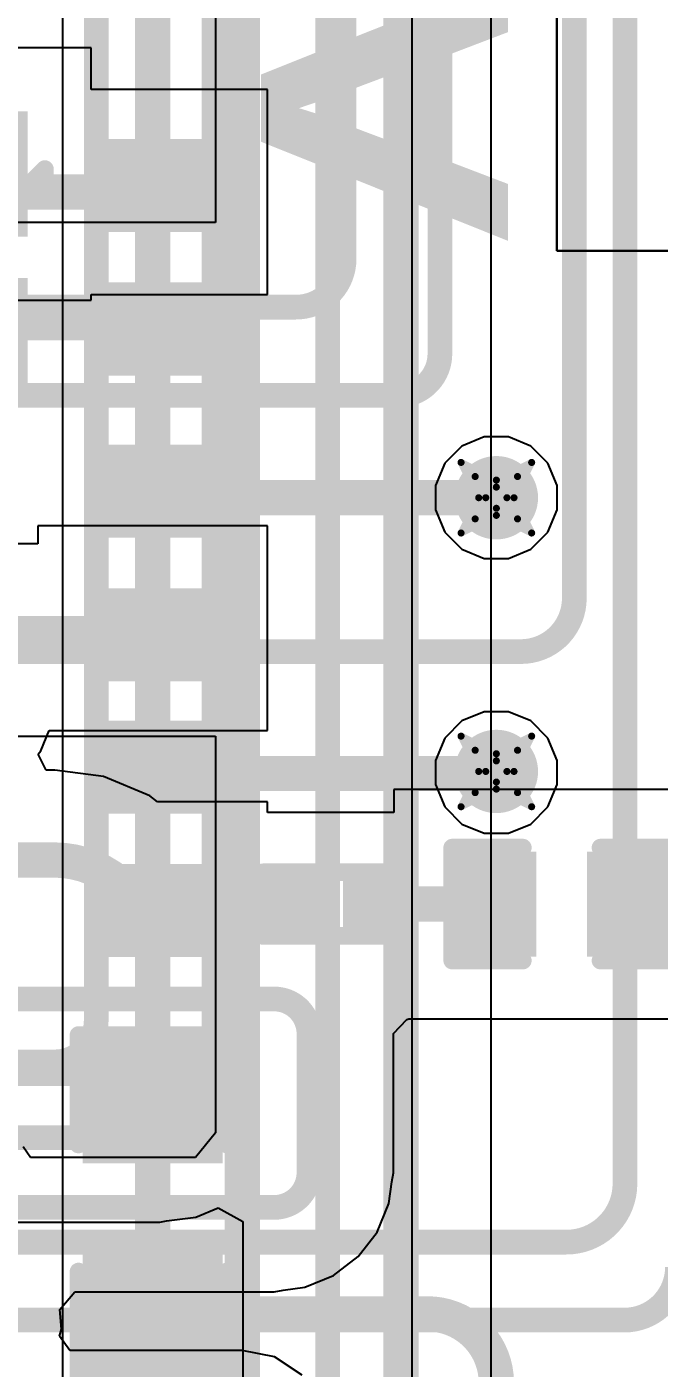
# Model space of a CAD drawing. Header units: inches. Extents: x -2 to 5376, y -4 to 5426.
# Drawn here: x 128.12 to 132.67, y 36.76 to 46.42 of the extents above; entities that cross this region are included whole.
import ezdxf

# ---------------------------------------------------------------- set-up
doc = ezdxf.new("R2010")
doc.units = ezdxf.units.IN
for name, color, linetype in [('Bottom Layer', 5, 'Continuous'), ('Drill Drawing', 1, 'Continuous'), ('Layer 1', 16, 'Continuous'), ('Layer 2', 76, 'Continuous'), ('Multi-Layer', 9, 'Continuous'), ('Top Layer', 1, 'Continuous'), ('Top Overlay', 2, 'Continuous'), ('Top Paste', 8, 'Continuous'), ('Top Solder', 216, 'Continuous'), ('Via Holes', 16, 'Continuous')]:
    doc.layers.add(name, color=color, linetype=linetype)
doc.styles.add('Arial Black_Bold', font='', dxfattribs={"height": 0.2})
doc.styles.get('Arial Black_Bold').set_extended_font_data('Arial Black', bold=True)

# ---------------------------------------------------------------- blocks, each defined once
blk = doc.blocks.new('SMD2016_4P_130')
at = {"layer": 'Top Layer'}
for points in [[(-1.2501, 0.1999), (-1.2501, 0.9999), (-0.2501, 0.9999), (-0.2501, 0.1999)], [(0.2501, 0.2), (0.2501, 1), (1.2501, 1), (1.2501, 0.2)], [(-1.2499, -1), (-1.2499, -0.2), (-0.2499, -0.2), (-0.2499, -1)], [(0.2501, -0.9999), (0.2501, -0.1999), (1.2501, -0.1999), (1.2501, -0.9999)]]:
    blk.add_hatch(color=1, dxfattribs=at).paths.add_polyline_path(points)
at = {"layer": 'Top Paste'}
for points in [[(-1.2501, 0.1999), (-1.2501, 0.9999), (-0.2501, 0.9999), (-0.2501, 0.1999)], [(0.2501, 0.2), (0.2501, 1), (1.2501, 1), (1.2501, 0.2)], [(-1.2499, -1), (-1.2499, -0.2), (-0.2499, -0.2), (-0.2499, -1)], [(0.2501, -0.9999), (0.2501, -0.1999), (1.2501, -0.1999), (1.2501, -0.9999)]]:
    blk.add_hatch(color=8, dxfattribs=at).paths.add_polyline_path(points)
at = {"layer": 'Top Solder'}
for points in [[(-1.3009, 0.1491), (-1.3009, 1.0507), (-0.1993, 1.0507), (-0.1993, 0.1491)], [(0.1993, 0.1492), (0.1993, 1.0508), (1.3009, 1.0508), (1.3009, 0.1492)], [(-1.3007, -1.0508), (-1.3007, -0.1492), (-0.1991, -0.1492), (-0.1991, -1.0508)], [(0.1993, -1.0507), (0.1993, -0.1491), (1.3009, -0.1491), (1.3009, -1.0507)]]:
    blk.add_hatch(color=216, dxfattribs=at).paths.add_polyline_path(points)
at = {"layer": 'Top Overlay'}
for points in [[(0.127, 0.8382, 0.127, 0.127, 0), (-0.127, 0.8382, 0.127, 0.127, 0)], [(-1.0414, 0.0762, 0.127, 0.127, 0), (-1.0414, -0.0762, 0.127, 0.127, 0)], [(1.0414, 0.0764, 0.127, 0.127, 0), (1.0414, -0.076, 0.127, 0.127, 0)], [(-1.3487, -0.5588, 0.127, 0.127, 0), (-1.4249, -0.4826, 0.127, 0.127, 0)], [(-1.4249, -0.4826, 0.127, 0.127, 0), (-1.4249, -0.635, 0.127, 0.127, 0)], [(-1.3487, -0.5588, 0.127, 0.127, 0), (-1.4249, -0.635, 0.127, 0.127, 0)], [(0.1271, -0.8384, 0.127, 0.127, 0), (-0.1269, -0.8384, 0.127, 0.127, 0)]]:
    blk.add_lwpolyline(points, format="xyseb", dxfattribs=at)
for points in [[(-0.1588, 0.8382, 0.0635, 0.0635, 1), (-0.0952, 0.8382, 0.0635, 0.0635, 1)], [(0.0952, 0.8382, 0.0635, 0.0635, 1), (0.1588, 0.8382, 0.0635, 0.0635, 1)], [(-1.0732, 0.0762, 0.0635, 0.0635, 1), (-1.0096, 0.0762, 0.0635, 0.0635, 1)], [(1.0097, 0.0764, 0.0635, 0.0635, 1), (1.0732, 0.0764, 0.0635, 0.0635, 1)], [(-1.0732, -0.0762, 0.0635, 0.0635, 1), (-1.0096, -0.0762, 0.0635, 0.0635, 1)], [(1.0097, -0.076, 0.0635, 0.0635, 1), (1.0732, -0.076, 0.0635, 0.0635, 1)], [(-1.4566, -0.4826, 0.0635, 0.0635, 1), (-1.3931, -0.4826, 0.0635, 0.0635, 1)], [(-1.4566, -0.4826, 0.0635, 0.0635, 1), (-1.3931, -0.4826, 0.0635, 0.0635, 1)], [(-1.4566, -0.635, 0.0635, 0.0635, 1), (-1.3931, -0.635, 0.0635, 0.0635, 1)], [(-1.4566, -0.635, 0.0635, 0.0635, 1), (-1.3931, -0.635, 0.0635, 0.0635, 1)], [(-1.3804, -0.5588, 0.0635, 0.0635, 1), (-1.3169, -0.5588, 0.0635, 0.0635, 1)], [(-1.3804, -0.5588, 0.0635, 0.0635, 1), (-1.3169, -0.5588, 0.0635, 0.0635, 1)], [(-0.1586, -0.8384, 0.0635, 0.0635, 1), (-0.0951, -0.8384, 0.0635, 0.0635, 1)], [(0.0954, -0.8384, 0.0635, 0.0635, 1), (0.1589, -0.8384, 0.0635, 0.0635, 1)]]:
    blk.add_lwpolyline(points, format="xyseb", close=True, dxfattribs=at)
blk = doc.blocks.new('IND_0201_250')
at = {"layer": 'Top Layer'}
for points in [[(-0.4, 0.15), (-0.15, 0.15), (-0.15, -0.15), (-0.4, -0.15)], [(0.15, 0.15), (0.4, 0.15), (0.4, -0.15), (0.15, -0.15)]]:
    blk.add_hatch(color=1, dxfattribs=at).paths.add_polyline_path(points)
at = {"layer": 'Top Paste'}
for points in [[(-0.4, 0.15), (-0.15, 0.15), (-0.15, -0.15), (-0.4, -0.15)], [(0.15, 0.15), (0.4, 0.15), (0.4, -0.15), (0.15, -0.15)]]:
    blk.add_hatch(color=8, dxfattribs=at).paths.add_polyline_path(points)
at = {"layer": 'Top Solder'}
for points in [[(-0.455, 0.205), (-0.095, 0.205), (-0.095, -0.205), (-0.455, -0.205)], [(0.095, 0.205), (0.455, 0.205), (0.455, -0.205), (0.095, -0.205)]]:
    blk.add_hatch(color=216, dxfattribs=at).paths.add_polyline_path(points)
at = {"layer": 'Top Overlay'}
for points in [[(-0.4826, 0.2286, 0.127, 0.127, 0), (0.4826, 0.2286, 0.127, 0.127, 0)], [(-0.4826, -0.2286, 0.127, 0.127, 0), (-0.4826, 0.2286, 0.127, 0.127, 0)], [(0.4826, -0.2286, 0.127, 0.127, 0), (0.4826, 0.2286, 0.127, 0.127, 0)], [(-0.4826, -0.2286, 0.127, 0.127, 0), (0.4826, -0.2286, 0.127, 0.127, 0)]]:
    blk.add_lwpolyline(points, format="xyseb", dxfattribs=at)
for points in [[(-0.5144, 0.2286, 0.0635, 0.0635, 1), (-0.4509, 0.2286, 0.0635, 0.0635, 1)], [(-0.5144, 0.2286, 0.0635, 0.0635, 1), (-0.4509, 0.2286, 0.0635, 0.0635, 1)], [(0.4508, 0.2286, 0.0635, 0.0635, 1), (0.5143, 0.2286, 0.0635, 0.0635, 1)], [(0.4508, 0.2286, 0.0635, 0.0635, 1), (0.5143, 0.2286, 0.0635, 0.0635, 1)], [(-0.5144, -0.2286, 0.0635, 0.0635, 1), (-0.4509, -0.2286, 0.0635, 0.0635, 1)], [(-0.5144, -0.2286, 0.0635, 0.0635, 1), (-0.4509, -0.2286, 0.0635, 0.0635, 1)], [(0.4508, -0.2286, 0.0635, 0.0635, 1), (0.5143, -0.2286, 0.0635, 0.0635, 1)], [(0.4508, -0.2286, 0.0635, 0.0635, 1), (0.5143, -0.2286, 0.0635, 0.0635, 1)]]:
    blk.add_lwpolyline(points, format="xyseb", close=True, dxfattribs=at)
blk = doc.blocks.new('C___0603_299')
at = {"layer": 'Top Layer'}
for points in [[(-0.381, 0.4445), (-0.381, -0.4445), (-1.143, -0.4445), (-1.143, 0.4445)], [(1.143, 0.4445), (1.143, -0.4445), (0.381, -0.4445), (0.381, 0.4445)]]:
    blk.add_hatch(color=1, dxfattribs=at).paths.add_polyline_path(points)
at = {"layer": 'Top Paste'}
for points in [[(-0.381, 0.4445), (-0.381, -0.4445), (-1.143, -0.4445), (-1.143, 0.4445)], [(1.143, 0.4445), (1.143, -0.4445), (0.381, -0.4445), (0.381, 0.4445)]]:
    blk.add_hatch(color=8, dxfattribs=at).paths.add_polyline_path(points)
at = {"layer": 'Top Solder'}
for points in [[(-0.321, 0.5045), (-0.321, -0.5045), (-1.203, -0.5045), (-1.203, 0.5045)], [(1.203, 0.5045), (1.203, -0.5045), (0.321, -0.5045), (0.321, 0.5045)]]:
    blk.add_hatch(color=216, dxfattribs=at).paths.add_polyline_path(points)
at = {"layer": 'Top Overlay'}
for points in [[(-1.2446, 0.5334, 0.127, 0.127, 0), (-0.4572, 0.5334, 0.127, 0.127, 0)], [(-1.2446, 0.5334, 0.127, 0.127, 0), (-1.2446, -0.5334, 0.127, 0.127, 0)], [(0.4572, 0.5334, 0.127, 0.127, 0), (1.2446, 0.5334, 0.127, 0.127, 0)], [(1.2446, 0.5334, 0.127, 0.127, 0), (1.2446, -0.5334, 0.127, 0.127, 0)], [(-1.2446, -0.5334, 0.127, 0.127, 0), (-0.4572, -0.5334, 0.127, 0.127, 0)], [(0.4572, -0.5334, 0.127, 0.127, 0), (1.2446, -0.5334, 0.127, 0.127, 0)]]:
    blk.add_lwpolyline(points, format="xyseb", dxfattribs=at)
for points in [[(-1.2764, 0.5334, 0.0635, 0.0635, 1), (-1.2128, 0.5334, 0.0635, 0.0635, 1)], [(-1.2764, 0.5334, 0.0635, 0.0635, 1), (-1.2128, 0.5334, 0.0635, 0.0635, 1)], [(-0.4889, 0.5334, 0.0635, 0.0635, 1), (-0.4254, 0.5334, 0.0635, 0.0635, 1)], [(0.4254, 0.5334, 0.0635, 0.0635, 1), (0.4889, 0.5334, 0.0635, 0.0635, 1)], [(1.2128, 0.5334, 0.0635, 0.0635, 1), (1.2764, 0.5334, 0.0635, 0.0635, 1)], [(1.2128, 0.5334, 0.0635, 0.0635, 1), (1.2764, 0.5334, 0.0635, 0.0635, 1)], [(-1.2764, -0.5334, 0.0635, 0.0635, 1), (-1.2128, -0.5334, 0.0635, 0.0635, 1)], [(-1.2764, -0.5334, 0.0635, 0.0635, 1), (-1.2128, -0.5334, 0.0635, 0.0635, 1)], [(-0.4889, -0.5334, 0.0635, 0.0635, 1), (-0.4254, -0.5334, 0.0635, 0.0635, 1)], [(0.4254, -0.5334, 0.0635, 0.0635, 1), (0.4889, -0.5334, 0.0635, 0.0635, 1)], [(1.2128, -0.5334, 0.0635, 0.0635, 1), (1.2764, -0.5334, 0.0635, 0.0635, 1)], [(1.2128, -0.5334, 0.0635, 0.0635, 1), (1.2764, -0.5334, 0.0635, 0.0635, 1)]]:
    blk.add_lwpolyline(points, format="xyseb", close=True, dxfattribs=at)
blk = doc.blocks.new('C___0402_300')
at = {"layer": 'Top Layer'}
for points in [[(-0.6985, -0.3175), (-0.6985, 0.3175), (-0.2413, 0.3175), (-0.2413, -0.3175)], [(0.2413, -0.3175), (0.2413, 0.3175), (0.6985, 0.3175), (0.6985, -0.3175)]]:
    blk.add_hatch(color=1, dxfattribs=at).paths.add_polyline_path(points)
at = {"layer": 'Top Paste'}
for points in [[(-0.6985, -0.3175), (-0.6985, 0.3175), (-0.2413, 0.3175), (-0.2413, -0.3175)], [(0.2413, -0.3175), (0.2413, 0.3175), (0.6985, 0.3175), (0.6985, -0.3175)]]:
    blk.add_hatch(color=8, dxfattribs=at).paths.add_polyline_path(points)
at = {"layer": 'Top Solder'}
for points in [[(-0.7585, -0.3775), (-0.7585, 0.3775), (-0.1813, 0.3775), (-0.1813, -0.3775)], [(0.1813, -0.3775), (0.1813, 0.3775), (0.7585, 0.3775), (0.7585, -0.3775)]]:
    blk.add_hatch(color=216, dxfattribs=at).paths.add_polyline_path(points)
at = {"layer": 'Top Overlay'}
for points in [[(-0.7874, -0.4064, 0.127, 0.127, 0), (-0.7874, 0.4064, 0.127, 0.127, 0)], [(-0.7874, 0.4064, 0.127, 0.127, 0), (-0.2794, 0.4064, 0.127, 0.127, 0)], [(0.7874, 0.4064, 0.127, 0.127, 0), (0.2794, 0.4064, 0.127, 0.127, 0)], [(0.7874, -0.4064, 0.127, 0.127, 0), (0.7874, 0.4064, 0.127, 0.127, 0)], [(-0.2794, -0.4064, 0.127, 0.127, 0), (-0.7874, -0.4064, 0.127, 0.127, 0)], [(0.7874, -0.4064, 0.127, 0.127, 0), (0.2794, -0.4064, 0.127, 0.127, 0)]]:
    blk.add_lwpolyline(points, format="xyseb", dxfattribs=at)
for points in [[(-0.8191, 0.4064, 0.0635, 0.0635, 1), (-0.7556, 0.4064, 0.0635, 0.0635, 1)], [(-0.8191, 0.4064, 0.0635, 0.0635, 1), (-0.7556, 0.4064, 0.0635, 0.0635, 1)], [(-0.3112, 0.4064, 0.0635, 0.0635, 1), (-0.2477, 0.4064, 0.0635, 0.0635, 1)], [(0.2477, 0.4064, 0.0635, 0.0635, 1), (0.3111, 0.4064, 0.0635, 0.0635, 1)], [(0.7556, 0.4064, 0.0635, 0.0635, 1), (0.8191, 0.4064, 0.0635, 0.0635, 1)], [(0.7556, 0.4064, 0.0635, 0.0635, 1), (0.8191, 0.4064, 0.0635, 0.0635, 1)], [(-0.8191, -0.4064, 0.0635, 0.0635, 1), (-0.7556, -0.4064, 0.0635, 0.0635, 1)], [(-0.8191, -0.4064, 0.0635, 0.0635, 1), (-0.7556, -0.4064, 0.0635, 0.0635, 1)], [(-0.3112, -0.4064, 0.0635, 0.0635, 1), (-0.2477, -0.4064, 0.0635, 0.0635, 1)], [(0.2477, -0.4064, 0.0635, 0.0635, 1), (0.3111, -0.4064, 0.0635, 0.0635, 1)], [(0.7556, -0.4064, 0.0635, 0.0635, 1), (0.8191, -0.4064, 0.0635, 0.0635, 1)], [(0.7556, -0.4064, 0.0635, 0.0635, 1), (0.8191, -0.4064, 0.0635, 0.0635, 1)]]:
    blk.add_lwpolyline(points, format="xyseb", close=True, dxfattribs=at)
blk = doc.blocks.new('C___0402_302')
at = {"layer": 'Top Layer'}
for points in [[(-0.6985, -0.3175), (-0.6985, 0.3175), (-0.2413, 0.3175), (-0.2413, -0.3175)], [(0.2413, -0.3175), (0.2413, 0.3175), (0.6985, 0.3175), (0.6985, -0.3175)]]:
    blk.add_hatch(color=1, dxfattribs=at).paths.add_polyline_path(points)
at = {"layer": 'Top Paste'}
for points in [[(-0.6985, -0.3175), (-0.6985, 0.3175), (-0.2413, 0.3175), (-0.2413, -0.3175)], [(0.2413, -0.3175), (0.2413, 0.3175), (0.6985, 0.3175), (0.6985, -0.3175)]]:
    blk.add_hatch(color=8, dxfattribs=at).paths.add_polyline_path(points)
at = {"layer": 'Top Solder'}
for points in [[(-0.7585, -0.3775), (-0.7585, 0.3775), (-0.1813, 0.3775), (-0.1813, -0.3775)], [(0.1813, -0.3775), (0.1813, 0.3775), (0.7585, 0.3775), (0.7585, -0.3775)]]:
    blk.add_hatch(color=216, dxfattribs=at).paths.add_polyline_path(points)
at = {"layer": 'Top Overlay'}
for points in [[(-0.7874, 0.4064, 0.127, 0.127, 0), (-0.7874, -0.4064, 0.127, 0.127, 0)], [(-0.7874, 0.4064, 0.127, 0.127, 0), (-0.2794, 0.4064, 0.127, 0.127, 0)], [(0.2794, 0.4064, 0.127, 0.127, 0), (0.7874, 0.4064, 0.127, 0.127, 0)], [(0.7874, 0.4064, 0.127, 0.127, 0), (0.7874, -0.4064, 0.127, 0.127, 0)], [(-0.7874, -0.4064, 0.127, 0.127, 0), (-0.2794, -0.4064, 0.127, 0.127, 0)], [(0.2794, -0.4064, 0.127, 0.127, 0), (0.7874, -0.4064, 0.127, 0.127, 0)]]:
    blk.add_lwpolyline(points, format="xyseb", dxfattribs=at)
for points in [[(-0.8191, 0.4064, 0.0635, 0.0635, 1), (-0.7556, 0.4064, 0.0635, 0.0635, 1)], [(-0.8191, 0.4064, 0.0635, 0.0635, 1), (-0.7556, 0.4064, 0.0635, 0.0635, 1)], [(-0.3111, 0.4064, 0.0635, 0.0635, 1), (-0.2477, 0.4064, 0.0635, 0.0635, 1)], [(0.2477, 0.4064, 0.0635, 0.0635, 1), (0.3111, 0.4064, 0.0635, 0.0635, 1)], [(0.7556, 0.4064, 0.0635, 0.0635, 1), (0.8191, 0.4064, 0.0635, 0.0635, 1)], [(0.7556, 0.4064, 0.0635, 0.0635, 1), (0.8191, 0.4064, 0.0635, 0.0635, 1)], [(-0.8191, -0.4064, 0.0635, 0.0635, 1), (-0.7556, -0.4064, 0.0635, 0.0635, 1)], [(-0.8191, -0.4064, 0.0635, 0.0635, 1), (-0.7556, -0.4064, 0.0635, 0.0635, 1)], [(-0.3111, -0.4064, 0.0635, 0.0635, 1), (-0.2477, -0.4064, 0.0635, 0.0635, 1)], [(0.2477, -0.4064, 0.0635, 0.0635, 1), (0.3111, -0.4064, 0.0635, 0.0635, 1)], [(0.7556, -0.4064, 0.0635, 0.0635, 1), (0.8191, -0.4064, 0.0635, 0.0635, 1)], [(0.7556, -0.4064, 0.0635, 0.0635, 1), (0.8191, -0.4064, 0.0635, 0.0635, 1)]]:
    blk.add_lwpolyline(points, format="xyseb", close=True, dxfattribs=at)
blk = doc.blocks.new('C___0402_303')
at = {"layer": 'Top Layer'}
for points in [[(-0.6985, -0.3175), (-0.6985, 0.3175), (-0.2413, 0.3175), (-0.2413, -0.3175)], [(0.2413, -0.3175), (0.2413, 0.3175), (0.6985, 0.3175), (0.6985, -0.3175)]]:
    blk.add_hatch(color=1, dxfattribs=at).paths.add_polyline_path(points)
at = {"layer": 'Top Paste'}
for points in [[(-0.6985, -0.3175), (-0.6985, 0.3175), (-0.2413, 0.3175), (-0.2413, -0.3175)], [(0.2413, -0.3175), (0.2413, 0.3175), (0.6985, 0.3175), (0.6985, -0.3175)]]:
    blk.add_hatch(color=8, dxfattribs=at).paths.add_polyline_path(points)
at = {"layer": 'Top Solder'}
for points in [[(-0.7585, -0.3775), (-0.7585, 0.3775), (-0.1813, 0.3775), (-0.1813, -0.3775)], [(0.1813, -0.3775), (0.1813, 0.3775), (0.7585, 0.3775), (0.7585, -0.3775)]]:
    blk.add_hatch(color=216, dxfattribs=at).paths.add_polyline_path(points)
at = {"layer": 'Top Overlay'}
for points in [[(-0.7874, -0.4064, 0.127, 0.127, 0), (-0.7874, 0.4064, 0.127, 0.127, 0)], [(-0.7874, 0.4064, 0.127, 0.127, 0), (-0.2794, 0.4064, 0.127, 0.127, 0)], [(0.2794, 0.4064, 0.127, 0.127, 0), (0.7874, 0.4064, 0.127, 0.127, 0)], [(0.7874, -0.4064, 0.127, 0.127, 0), (0.7874, 0.4064, 0.127, 0.127, 0)], [(-0.7874, -0.4064, 0.127, 0.127, 0), (-0.2794, -0.4064, 0.127, 0.127, 0)], [(0.2794, -0.4064, 0.127, 0.127, 0), (0.7874, -0.4064, 0.127, 0.127, 0)]]:
    blk.add_lwpolyline(points, format="xyseb", dxfattribs=at)
for points in [[(-0.8191, 0.4064, 0.0635, 0.0635, 1), (-0.7556, 0.4064, 0.0635, 0.0635, 1)], [(-0.8191, 0.4064, 0.0635, 0.0635, 1), (-0.7556, 0.4064, 0.0635, 0.0635, 1)], [(-0.3111, 0.4064, 0.0635, 0.0635, 1), (-0.2477, 0.4064, 0.0635, 0.0635, 1)], [(0.2477, 0.4064, 0.0635, 0.0635, 1), (0.3112, 0.4064, 0.0635, 0.0635, 1)], [(0.7557, 0.4064, 0.0635, 0.0635, 1), (0.8192, 0.4064, 0.0635, 0.0635, 1)], [(0.7557, 0.4064, 0.0635, 0.0635, 1), (0.8192, 0.4064, 0.0635, 0.0635, 1)], [(-0.8191, -0.4064, 0.0635, 0.0635, 1), (-0.7556, -0.4064, 0.0635, 0.0635, 1)], [(-0.8191, -0.4064, 0.0635, 0.0635, 1), (-0.7556, -0.4064, 0.0635, 0.0635, 1)], [(-0.3111, -0.4064, 0.0635, 0.0635, 1), (-0.2477, -0.4064, 0.0635, 0.0635, 1)], [(0.2477, -0.4064, 0.0635, 0.0635, 1), (0.3112, -0.4064, 0.0635, 0.0635, 1)], [(0.7557, -0.4064, 0.0635, 0.0635, 1), (0.8192, -0.4064, 0.0635, 0.0635, 1)], [(0.7557, -0.4064, 0.0635, 0.0635, 1), (0.8192, -0.4064, 0.0635, 0.0635, 1)]]:
    blk.add_lwpolyline(points, format="xyseb", close=True, dxfattribs=at)
blk = doc.blocks.new('C___0402_306')
at = {"layer": 'Top Layer'}
for points in [[(-0.6985, -0.3175), (-0.6985, 0.3175), (-0.2413, 0.3175), (-0.2413, -0.3175)], [(0.2413, -0.3175), (0.2413, 0.3175), (0.6985, 0.3175), (0.6985, -0.3175)]]:
    blk.add_hatch(color=1, dxfattribs=at).paths.add_polyline_path(points)
at = {"layer": 'Top Paste'}
for points in [[(-0.6985, -0.3175), (-0.6985, 0.3175), (-0.2413, 0.3175), (-0.2413, -0.3175)], [(0.2413, -0.3175), (0.2413, 0.3175), (0.6985, 0.3175), (0.6985, -0.3175)]]:
    blk.add_hatch(color=8, dxfattribs=at).paths.add_polyline_path(points)
at = {"layer": 'Top Solder'}
for points in [[(-0.7585, -0.3775), (-0.7585, 0.3775), (-0.1813, 0.3775), (-0.1813, -0.3775)], [(0.1813, -0.3775), (0.1813, 0.3775), (0.7585, 0.3775), (0.7585, -0.3775)]]:
    blk.add_hatch(color=216, dxfattribs=at).paths.add_polyline_path(points)
at = {"layer": 'Top Overlay'}
for points in [[(-0.7874, 0.4064, 0.127, 0.127, 0), (-0.7874, -0.4064, 0.127, 0.127, 0)], [(-0.7874, 0.4064, 0.127, 0.127, 0), (-0.2794, 0.4064, 0.127, 0.127, 0)], [(0.2794, 0.4064, 0.127, 0.127, 0), (0.7874, 0.4064, 0.127, 0.127, 0)], [(0.7874, 0.4064, 0.127, 0.127, 0), (0.7874, -0.4064, 0.127, 0.127, 0)], [(-0.7874, -0.4064, 0.127, 0.127, 0), (-0.2794, -0.4064, 0.127, 0.127, 0)], [(0.7874, -0.4064, 0.127, 0.127, 0), (0.2794, -0.4064, 0.127, 0.127, 0)]]:
    blk.add_lwpolyline(points, format="xyseb", dxfattribs=at)
for points in [[(-0.8191, 0.4064, 0.0635, 0.0635, 1), (-0.7556, 0.4064, 0.0635, 0.0635, 1)], [(-0.8191, 0.4064, 0.0635, 0.0635, 1), (-0.7556, 0.4064, 0.0635, 0.0635, 1)], [(-0.3111, 0.4064, 0.0635, 0.0635, 1), (-0.2477, 0.4064, 0.0635, 0.0635, 1)], [(0.2477, 0.4064, 0.0635, 0.0635, 1), (0.3112, 0.4064, 0.0635, 0.0635, 1)], [(0.7556, 0.4064, 0.0635, 0.0635, 1), (0.8191, 0.4064, 0.0635, 0.0635, 1)], [(0.7556, 0.4064, 0.0635, 0.0635, 1), (0.8191, 0.4064, 0.0635, 0.0635, 1)], [(-0.8191, -0.4064, 0.0635, 0.0635, 1), (-0.7556, -0.4064, 0.0635, 0.0635, 1)], [(-0.8191, -0.4064, 0.0635, 0.0635, 1), (-0.7556, -0.4064, 0.0635, 0.0635, 1)], [(-0.3111, -0.4064, 0.0635, 0.0635, 1), (-0.2477, -0.4064, 0.0635, 0.0635, 1)], [(0.2477, -0.4064, 0.0635, 0.0635, 1), (0.3112, -0.4064, 0.0635, 0.0635, 1)], [(0.7556, -0.4064, 0.0635, 0.0635, 1), (0.8191, -0.4064, 0.0635, 0.0635, 1)], [(0.7556, -0.4064, 0.0635, 0.0635, 1), (0.8191, -0.4064, 0.0635, 0.0635, 1)]]:
    blk.add_lwpolyline(points, format="xyseb", close=True, dxfattribs=at)

msp = doc.modelspace()

# ---------------------------------------------------------------- hatches: boundary and pattern name
at = {"layer": 'Bottom Layer'}
h = msp.add_hatch(color=5, dxfattribs=at)
edge = h.paths.add_edge_path()
edge.add_arc((131.4955, 43.0278), 0.3, 0, 360)
h = msp.add_hatch(color=5, dxfattribs=at)
edge = h.paths.add_edge_path()
edge.add_arc((131.4955, 41.0579), 0.3, 0, 360)
at = {"layer": 'Layer 1'}
h = msp.add_hatch(color=16, dxfattribs=at)
edge = h.paths.add_edge_path()
edge.add_arc((131.4955, 43.0278), 0.3, 0, 360)
h = msp.add_hatch(color=16, dxfattribs=at)
edge = h.paths.add_edge_path()
edge.add_arc((131.4955, 41.0579), 0.3, 0, 360)
at = {"layer": 'Layer 2'}
h = msp.add_hatch(color=76, dxfattribs=at)
edge = h.paths.add_edge_path()
edge.add_arc((131.4955, 43.0278), 0.3, 0, 360)
h = msp.add_hatch(color=76, dxfattribs=at)
edge = h.paths.add_edge_path()
edge.add_arc((131.4955, 41.0579), 0.3, 0, 360)
at = {"layer": 'Top Layer'}
h = msp.add_hatch(color=1, dxfattribs=at)
edge = h.paths.add_edge_path()
edge.add_arc((131.4955, 43.0278), 0.3, 0, 360)
h = msp.add_hatch(color=1, dxfattribs=at)
edge = h.paths.add_edge_path()
edge.add_arc((131.4955, 41.0579), 0.3, 0, 360)
at = {"layer": 'Via Holes'}
h = msp.add_hatch(color=7, dxfattribs=at)
edge = h.paths.add_edge_path()
edge.add_arc((131.4955, 43.0278), 0.15, 0, 360)
h = msp.add_hatch(color=7, dxfattribs=at)
edge = h.paths.add_edge_path()
edge.add_arc((131.4955, 41.0579), 0.15, 0, 360)

# ---------------------------------------------------------------- linework, layer by layer
at = {"layer": 'Bottom Layer'}
for p, q in [((131.4574, 35.306), (131.4574, 61.4347)), ((128.3748, 60.1378), (128.3748, 35.8454)), ((131.93, 52.4764), (131.93, 44.8056)), ((131.93, 44.8056), (137.9121, 44.8056))]:
    msp.add_line(p, q, dxfattribs=at)
for points in [[(130.81, 35.306, 0.254, 0.254, 0), (130.81, 61.4347, 0.254, 0.254, 0)], [(129.667, 36.2829, 0.254, 0.254, 0), (129.667, 60.325, 0.254, 0.254, 0)], [(129.0222, 35.8454, 0.254, 0.254, 0), (129.0222, 60.2078, 0.254, 0.254, 0)]]:
    msp.add_lwpolyline(points, format="xyseb", dxfattribs=at)
at = {"layer": 'Drill Drawing'}
for points in [[(131.2415, 43.2818, 0.0508, 0.0508, 0), (131.4955, 43.1548, 0.0508, 0.0508, 0)], [(131.2415, 43.2818, 0.0508, 0.0508, 0), (131.3685, 43.0278, 0.0508, 0.0508, 0)], [(131.4955, 43.1548, 0.0508, 0.0508, 0), (131.7495, 43.2818, 0.0508, 0.0508, 0)], [(131.6225, 43.0278, 0.0508, 0.0508, 0), (131.7495, 43.2818, 0.0508, 0.0508, 0)], [(131.3431, 43.1802, 0.0508, 0.0508, 0), (131.4955, 43.104, 0.0508, 0.0508, 0)], [(131.3431, 43.1802, 0.0508, 0.0508, 0), (131.4193, 43.0278, 0.0508, 0.0508, 0)], [(131.4955, 43.104, 0.0508, 0.0508, 0), (131.6479, 43.1802, 0.0508, 0.0508, 0)], [(131.5717, 43.0278, 0.0508, 0.0508, 0), (131.6479, 43.1802, 0.0508, 0.0508, 0)], [(131.2415, 42.7738, 0.0508, 0.0508, 0), (131.3685, 43.0278, 0.0508, 0.0508, 0)], [(131.3431, 42.8754, 0.0508, 0.0508, 0), (131.4193, 43.0278, 0.0508, 0.0508, 0)], [(131.5717, 43.0278, 0.0508, 0.0508, 0), (131.6479, 42.8754, 0.0508, 0.0508, 0)], [(131.6225, 43.0278, 0.0508, 0.0508, 0), (131.7495, 42.7738, 0.0508, 0.0508, 0)], [(131.3431, 42.8754, 0.0508, 0.0508, 0), (131.4955, 42.9516, 0.0508, 0.0508, 0)], [(131.4955, 42.9516, 0.0508, 0.0508, 0), (131.6479, 42.8754, 0.0508, 0.0508, 0)], [(131.2415, 42.7738, 0.0508, 0.0508, 0), (131.4955, 42.9008, 0.0508, 0.0508, 0)], [(131.4955, 42.9008, 0.0508, 0.0508, 0), (131.7495, 42.7738, 0.0508, 0.0508, 0)], [(131.2415, 41.3119, 0.0508, 0.0508, 0), (131.4955, 41.1849, 0.0508, 0.0508, 0)], [(131.2415, 41.3119, 0.0508, 0.0508, 0), (131.3685, 41.0579, 0.0508, 0.0508, 0)], [(131.4955, 41.1849, 0.0508, 0.0508, 0), (131.7495, 41.3119, 0.0508, 0.0508, 0)], [(131.6225, 41.0579, 0.0508, 0.0508, 0), (131.7495, 41.3119, 0.0508, 0.0508, 0)], [(131.3431, 41.2103, 0.0508, 0.0508, 0), (131.4955, 41.1341, 0.0508, 0.0508, 0)], [(131.3431, 41.2103, 0.0508, 0.0508, 0), (131.4193, 41.0579, 0.0508, 0.0508, 0)], [(131.4955, 41.1341, 0.0508, 0.0508, 0), (131.6479, 41.2103, 0.0508, 0.0508, 0)], [(131.5717, 41.0579, 0.0508, 0.0508, 0), (131.6479, 41.2103, 0.0508, 0.0508, 0)], [(131.2415, 40.8039, 0.0508, 0.0508, 0), (131.3685, 41.0579, 0.0508, 0.0508, 0)], [(131.3431, 40.9055, 0.0508, 0.0508, 0), (131.4193, 41.0579, 0.0508, 0.0508, 0)], [(131.5717, 41.0579, 0.0508, 0.0508, 0), (131.6479, 40.9055, 0.0508, 0.0508, 0)], [(131.6225, 41.0579, 0.0508, 0.0508, 0), (131.7495, 40.8039, 0.0508, 0.0508, 0)], [(131.2415, 40.8039, 0.0508, 0.0508, 0), (131.4955, 40.9309, 0.0508, 0.0508, 0)], [(131.3431, 40.9055, 0.0508, 0.0508, 0), (131.4955, 40.9817, 0.0508, 0.0508, 0)], [(131.4955, 40.9817, 0.0508, 0.0508, 0), (131.6479, 40.9055, 0.0508, 0.0508, 0)], [(131.4955, 40.9309, 0.0508, 0.0508, 0), (131.7495, 40.8039, 0.0508, 0.0508, 0)]]:
    msp.add_lwpolyline(points, format="xyseb", dxfattribs=at)
for points in [[(131.2288, 43.2818, 0.0254, 0.0254, 1), (131.2542, 43.2818, 0.0254, 0.0254, 1)], [(131.2288, 43.2818, 0.0254, 0.0254, 1), (131.2542, 43.2818, 0.0254, 0.0254, 1)], [(131.7368, 43.2818, 0.0254, 0.0254, 1), (131.7622, 43.2818, 0.0254, 0.0254, 1)], [(131.7368, 43.2818, 0.0254, 0.0254, 1), (131.7622, 43.2818, 0.0254, 0.0254, 1)], [(131.3304, 43.1802, 0.0254, 0.0254, 1), (131.3558, 43.1802, 0.0254, 0.0254, 1)], [(131.3304, 43.1802, 0.0254, 0.0254, 1), (131.3558, 43.1802, 0.0254, 0.0254, 1)], [(131.4828, 43.1548, 0.0254, 0.0254, 1), (131.5082, 43.1548, 0.0254, 0.0254, 1)], [(131.4828, 43.1548, 0.0254, 0.0254, 1), (131.5082, 43.1548, 0.0254, 0.0254, 1)], [(131.6352, 43.1802, 0.0254, 0.0254, 1), (131.6606, 43.1802, 0.0254, 0.0254, 1)], [(131.6352, 43.1802, 0.0254, 0.0254, 1), (131.6606, 43.1802, 0.0254, 0.0254, 1)], [(131.3558, 43.0278, 0.0254, 0.0254, 1), (131.3812, 43.0278, 0.0254, 0.0254, 1)], [(131.3558, 43.0278, 0.0254, 0.0254, 1), (131.3812, 43.0278, 0.0254, 0.0254, 1)], [(131.4066, 43.0278, 0.0254, 0.0254, 1), (131.432, 43.0278, 0.0254, 0.0254, 1)], [(131.4066, 43.0278, 0.0254, 0.0254, 1), (131.432, 43.0278, 0.0254, 0.0254, 1)], [(131.4828, 43.104, 0.0254, 0.0254, 1), (131.5082, 43.104, 0.0254, 0.0254, 1)], [(131.4828, 43.104, 0.0254, 0.0254, 1), (131.5082, 43.104, 0.0254, 0.0254, 1)], [(131.559, 43.0278, 0.0254, 0.0254, 1), (131.5844, 43.0278, 0.0254, 0.0254, 1)], [(131.559, 43.0278, 0.0254, 0.0254, 1), (131.5844, 43.0278, 0.0254, 0.0254, 1)], [(131.6098, 43.0278, 0.0254, 0.0254, 1), (131.6352, 43.0278, 0.0254, 0.0254, 1)], [(131.6098, 43.0278, 0.0254, 0.0254, 1), (131.6352, 43.0278, 0.0254, 0.0254, 1)], [(131.4828, 42.9516, 0.0254, 0.0254, 1), (131.5082, 42.9516, 0.0254, 0.0254, 1)], [(131.4828, 42.9516, 0.0254, 0.0254, 1), (131.5082, 42.9516, 0.0254, 0.0254, 1)], [(131.3304, 42.8754, 0.0254, 0.0254, 1), (131.3558, 42.8754, 0.0254, 0.0254, 1)], [(131.3304, 42.8754, 0.0254, 0.0254, 1), (131.3558, 42.8754, 0.0254, 0.0254, 1)], [(131.4828, 42.9008, 0.0254, 0.0254, 1), (131.5082, 42.9008, 0.0254, 0.0254, 1)], [(131.4828, 42.9008, 0.0254, 0.0254, 1), (131.5082, 42.9008, 0.0254, 0.0254, 1)], [(131.6352, 42.8754, 0.0254, 0.0254, 1), (131.6606, 42.8754, 0.0254, 0.0254, 1)], [(131.6352, 42.8754, 0.0254, 0.0254, 1), (131.6606, 42.8754, 0.0254, 0.0254, 1)], [(131.2288, 42.7738, 0.0254, 0.0254, 1), (131.2542, 42.7738, 0.0254, 0.0254, 1)], [(131.2288, 42.7738, 0.0254, 0.0254, 1), (131.2542, 42.7738, 0.0254, 0.0254, 1)], [(131.7368, 42.7738, 0.0254, 0.0254, 1), (131.7622, 42.7738, 0.0254, 0.0254, 1)], [(131.7368, 42.7738, 0.0254, 0.0254, 1), (131.7622, 42.7738, 0.0254, 0.0254, 1)], [(131.2288, 41.3119, 0.0254, 0.0254, 1), (131.2542, 41.3119, 0.0254, 0.0254, 1)], [(131.2288, 41.3119, 0.0254, 0.0254, 1), (131.2542, 41.3119, 0.0254, 0.0254, 1)], [(131.7368, 41.3119, 0.0254, 0.0254, 1), (131.7622, 41.3119, 0.0254, 0.0254, 1)], [(131.7368, 41.3119, 0.0254, 0.0254, 1), (131.7622, 41.3119, 0.0254, 0.0254, 1)], [(131.3304, 41.2103, 0.0254, 0.0254, 1), (131.3558, 41.2103, 0.0254, 0.0254, 1)], [(131.3304, 41.2103, 0.0254, 0.0254, 1), (131.3558, 41.2103, 0.0254, 0.0254, 1)], [(131.6352, 41.2103, 0.0254, 0.0254, 1), (131.6606, 41.2103, 0.0254, 0.0254, 1)], [(131.6352, 41.2103, 0.0254, 0.0254, 1), (131.6606, 41.2103, 0.0254, 0.0254, 1)], [(131.4828, 41.1849, 0.0254, 0.0254, 1), (131.5082, 41.1849, 0.0254, 0.0254, 1)], [(131.4828, 41.1849, 0.0254, 0.0254, 1), (131.5082, 41.1849, 0.0254, 0.0254, 1)], [(131.4828, 41.1341, 0.0254, 0.0254, 1), (131.5082, 41.1341, 0.0254, 0.0254, 1)], [(131.4828, 41.1341, 0.0254, 0.0254, 1), (131.5082, 41.1341, 0.0254, 0.0254, 1)], [(131.3558, 41.0579, 0.0254, 0.0254, 1), (131.3812, 41.0579, 0.0254, 0.0254, 1)], [(131.3558, 41.0579, 0.0254, 0.0254, 1), (131.3812, 41.0579, 0.0254, 0.0254, 1)], [(131.4066, 41.0579, 0.0254, 0.0254, 1), (131.432, 41.0579, 0.0254, 0.0254, 1)], [(131.4066, 41.0579, 0.0254, 0.0254, 1), (131.432, 41.0579, 0.0254, 0.0254, 1)], [(131.559, 41.0579, 0.0254, 0.0254, 1), (131.5844, 41.0579, 0.0254, 0.0254, 1)], [(131.559, 41.0579, 0.0254, 0.0254, 1), (131.5844, 41.0579, 0.0254, 0.0254, 1)], [(131.6098, 41.0579, 0.0254, 0.0254, 1), (131.6352, 41.0579, 0.0254, 0.0254, 1)], [(131.6098, 41.0579, 0.0254, 0.0254, 1), (131.6352, 41.0579, 0.0254, 0.0254, 1)], [(131.3304, 40.9055, 0.0254, 0.0254, 1), (131.3558, 40.9055, 0.0254, 0.0254, 1)], [(131.3304, 40.9055, 0.0254, 0.0254, 1), (131.3558, 40.9055, 0.0254, 0.0254, 1)], [(131.4828, 40.9817, 0.0254, 0.0254, 1), (131.5082, 40.9817, 0.0254, 0.0254, 1)], [(131.4828, 40.9817, 0.0254, 0.0254, 1), (131.5082, 40.9817, 0.0254, 0.0254, 1)], [(131.4828, 40.9309, 0.0254, 0.0254, 1), (131.5082, 40.9309, 0.0254, 0.0254, 1)], [(131.4828, 40.9309, 0.0254, 0.0254, 1), (131.5082, 40.9309, 0.0254, 0.0254, 1)], [(131.6352, 40.9055, 0.0254, 0.0254, 1), (131.6606, 40.9055, 0.0254, 0.0254, 1)], [(131.6352, 40.9055, 0.0254, 0.0254, 1), (131.6606, 40.9055, 0.0254, 0.0254, 1)], [(131.2288, 40.8039, 0.0254, 0.0254, 1), (131.2542, 40.8039, 0.0254, 0.0254, 1)], [(131.2288, 40.8039, 0.0254, 0.0254, 1), (131.2542, 40.8039, 0.0254, 0.0254, 1)], [(131.7368, 40.8039, 0.0254, 0.0254, 1), (131.7622, 40.8039, 0.0254, 0.0254, 1)], [(131.7368, 40.8039, 0.0254, 0.0254, 1), (131.7622, 40.8039, 0.0254, 0.0254, 1)]]:
    msp.add_lwpolyline(points, format="xyseb", close=True, dxfattribs=at)
at = {"layer": 'Layer 1'}
for p, q in [((131.93, 52.4764), (131.93, 44.8056)), ((130.8896, 35.6292), (130.8896, 49.8325)), ((131.93, 44.8056), (137.9121, 44.8056)), ((129.1223, 37.8232), (129.3323, 37.8508)), ((129.3323, 37.8508), (129.4946, 37.918)), ((129.4946, 37.918), (129.6724, 37.8181)), ((127.762, 37.8137), (129.0749, 37.8137)), ((129.0749, 37.8137), (129.1223, 37.8232)), ((129.6724, 37.8181), (129.6724, 36.6119))]:
    msp.add_line(p, q, dxfattribs=at)
for points in [[(130.281, 35.0247, 0.1778, 0.1778, 0), (130.281, 49.8325, 0.1778, 0.1778, 0)], [(129.4638, 38.8112, 0.1778, 0.1778, 0), (129.4638, 47.8521, 0.1778, 0.1778, 0)], [(128.6161, 39.2622, 0.1778, 0.1778, 0), (128.6161, 47.2415, 0.1778, 0.1778, 0)], [(128.6161, 39.2622, 0.1778, 0.1778, -0.414214), (128.3216, 38.9677, 0.1778, 0.1778, 0)], [(126.7075, 38.9677, 0.1778, 0.1778, 0), (128.3216, 38.9677, 0.1778, 0.1778, 0)], [(129.4638, 38.8112, 0.1778, 0.1778, -0.414214), (129.0749, 38.4223, 0.1778, 0.1778, 0)], [(127.762, 38.4223, 0.1778, 0.1778, 0), (129.0749, 38.4223, 0.1778, 0.1778, 0)]]:
    msp.add_lwpolyline(points, format="xyseb", dxfattribs=at)
for points in [[(128.5716, 39.2622, 0.0889, 0.0889, 1), (128.6605, 39.2622, 0.0889, 0.0889, 1)], [(128.5716, 39.2622, 0.0889, 0.0889, 1), (128.6605, 39.2622, 0.0889, 0.0889, 1)], [(128.2772, 38.9677, 0.0889, 0.0889, 1), (128.3661, 38.9677, 0.0889, 0.0889, 1)], [(128.2772, 38.9677, 0.0889, 0.0889, 1), (128.3661, 38.9677, 0.0889, 0.0889, 1)], [(129.4194, 38.8112, 0.0889, 0.0889, 1), (129.5083, 38.8112, 0.0889, 0.0889, 1)], [(129.4194, 38.8112, 0.0889, 0.0889, 1), (129.5083, 38.8112, 0.0889, 0.0889, 1)], [(129.0305, 38.4223, 0.0889, 0.0889, 1), (129.1194, 38.4223, 0.0889, 0.0889, 1)], [(129.0305, 38.4223, 0.0889, 0.0889, 1), (129.1194, 38.4223, 0.0889, 0.0889, 1)]]:
    msp.add_lwpolyline(points, format="xyseb", close=True, dxfattribs=at)
at = {"layer": 'Layer 2'}
for p, q in [((129.4755, 60.9583), (129.4755, 45.0078)), ((129.4755, 45.0078), (123.797, 45.0078)), ((131.4085, 43.4653), (131.2477, 43.3987)), ((131.4955, 43.4653), (131.4085, 43.4653)), ((131.5826, 43.4653), (131.4955, 43.4653)), ((131.7433, 43.3987), (131.5826, 43.4653)), ((131.2477, 43.3987), (131.1247, 43.2756)), ((131.8664, 43.2756), (131.7433, 43.3987)), ((131.1247, 43.2756), (131.0581, 43.1148)), ((131.933, 43.1148), (131.8664, 43.2756)), ((131.0581, 43.1148), (131.0581, 43.0278)), ((131.933, 43.0278), (131.933, 43.1148)), ((131.0581, 43.0278), (131.0581, 43.0278)), ((131.0581, 43.0278), (131.0581, 42.9408)), ((131.933, 42.9408), (131.933, 43.0278)), ((131.0581, 42.9408), (131.1247, 42.78)), ((131.8664, 42.78), (131.933, 42.9408)), ((131.1247, 42.78), (131.2477, 42.6569)), ((131.7433, 42.6569), (131.8664, 42.78)), ((131.2477, 42.6569), (131.4085, 42.5903)), ((131.4085, 42.5903), (131.4955, 42.5903)), ((131.4955, 42.5903), (131.5826, 42.5903)), ((131.5826, 42.5903), (131.7433, 42.6569)), ((131.2477, 41.4214), (131.1247, 41.2983)), ((131.4085, 41.488), (131.2477, 41.4214)), ((131.4955, 41.488), (131.4085, 41.488)), ((131.5826, 41.488), (131.4955, 41.488)), ((131.7433, 41.4214), (131.5826, 41.488)), ((131.8664, 41.2983), (131.7433, 41.4214)), ((127.6115, 41.3118), (129.4755, 41.3118)), ((129.4755, 41.3118), (129.4755, 38.4568)), ((131.1247, 41.2983), (131.0581, 41.1375)), ((131.933, 41.1375), (131.8664, 41.2983)), ((131.0581, 41.1375), (131.0581, 41.0505)), ((131.933, 41.0505), (131.933, 41.1375)), ((131.0581, 41.0505), (131.0581, 41.0505)), ((131.0581, 41.0505), (131.0581, 40.9635)), ((131.933, 40.9635), (131.933, 41.0505)), ((131.0581, 40.9635), (131.1247, 40.8027)), ((131.8664, 40.8027), (131.933, 40.9635)), ((131.1247, 40.8027), (131.2477, 40.6796)), ((131.7433, 40.6796), (131.8664, 40.8027)), ((131.2477, 40.6796), (131.4085, 40.613)), ((131.5826, 40.613), (131.7433, 40.6796)), ((131.4085, 40.613), (131.4955, 40.613)), ((131.4955, 40.613), (131.5826, 40.613)), ((129.4755, 38.4568), (129.33, 38.279)), ((128.143, 38.279), (128.091, 38.3569)), ((129.33, 38.279), (128.143, 38.279))]:
    msp.add_line(p, q, dxfattribs=at)
for points in [[(132.421, 38.0916, 0.1778, 0.1778, 0), (132.421, 72.4772, 0.1778, 0.1778, 0)], [(132.0566, 42.3046, 0.1778, 0.1778, 0), (132.0566, 70.7941, 0.1778, 0.1778, 0)], [(131.0894, 44.0637, 0.1778, 0.1778, 0), (131.0894, 70.3291, 0.1778, 0.1778, 0)], [(130.3998, 44.7454, 0.1778, 0.1778, 0), (130.3998, 68.9863, 0.1778, 0.1778, 0)], [(130.3998, 44.7454, 0.1778, 0.1778, -0.414214), (130.0536, 44.3992, 0.1778, 0.1778, 0)], [(123.797, 44.3992, 0.1778, 0.1778, 0), (130.0536, 44.3992, 0.1778, 0.1778, 0)], [(131.0894, 44.0637, 0.1778, 0.1778, -0.414214), (130.7899, 43.7642, 0.1778, 0.1778, 0)], [(124.6985, 43.7642, 0.1778, 0.1778, 0), (130.7899, 43.7642, 0.1778, 0.1778, 0)], [(132.0566, 42.3046, 0.1778, 0.1778, -0.414214), (131.6723, 41.9204, 0.1778, 0.1778, 0)], [(124.5866, 41.9204, 0.1778, 0.1778, 0), (131.6723, 41.9204, 0.1778, 0.1778, 0)], [(132.421, 38.0916, 0.1778, 0.1778, -0.414214), (131.9998, 37.6704, 0.1778, 0.1778, 0)], [(126.3366, 37.6704, 0.1778, 0.1778, 0), (131.9998, 37.6704, 0.1778, 0.1778, 0)], [(132.7988, 37.4908, 0.1778, 0.1778, -0.414214), (132.4174, 37.1094, 0.1778, 0.1778, 0)], [(127.762, 37.1094, 0.1778, 0.1778, 0), (132.4174, 37.1094, 0.1778, 0.1778, 0)]]:
    msp.add_lwpolyline(points, format="xyseb", dxfattribs=at)
for points in [[(130.3553, 44.7454, 0.0889, 0.0889, 1), (130.4442, 44.7454, 0.0889, 0.0889, 1)], [(130.3553, 44.7454, 0.0889, 0.0889, 1), (130.4442, 44.7454, 0.0889, 0.0889, 1)], [(130.0091, 44.3992, 0.0889, 0.0889, 1), (130.098, 44.3992, 0.0889, 0.0889, 1)], [(130.0091, 44.3992, 0.0889, 0.0889, 1), (130.098, 44.3992, 0.0889, 0.0889, 1)], [(131.045, 44.0637, 0.0889, 0.0889, 1), (131.1338, 44.0637, 0.0889, 0.0889, 1)], [(131.045, 44.0637, 0.0889, 0.0889, 1), (131.1338, 44.0637, 0.0889, 0.0889, 1)], [(130.7454, 43.7642, 0.0889, 0.0889, 1), (130.8343, 43.7642, 0.0889, 0.0889, 1)], [(130.7454, 43.7642, 0.0889, 0.0889, 1), (130.8343, 43.7642, 0.0889, 0.0889, 1)], [(132.0121, 42.3046, 0.0889, 0.0889, 1), (132.101, 42.3046, 0.0889, 0.0889, 1)], [(132.0121, 42.3046, 0.0889, 0.0889, 1), (132.101, 42.3046, 0.0889, 0.0889, 1)], [(131.6279, 41.9204, 0.0889, 0.0889, 1), (131.7168, 41.9204, 0.0889, 0.0889, 1)], [(131.6279, 41.9204, 0.0889, 0.0889, 1), (131.7168, 41.9204, 0.0889, 0.0889, 1)], [(132.3766, 38.0916, 0.0889, 0.0889, 1), (132.4655, 38.0916, 0.0889, 0.0889, 1)], [(132.3766, 38.0916, 0.0889, 0.0889, 1), (132.4655, 38.0916, 0.0889, 0.0889, 1)], [(131.9554, 37.6704, 0.0889, 0.0889, 1), (132.0443, 37.6704, 0.0889, 0.0889, 1)], [(131.9554, 37.6704, 0.0889, 0.0889, 1), (132.0443, 37.6704, 0.0889, 0.0889, 1)], [(132.373, 37.1094, 0.0889, 0.0889, 1), (132.4619, 37.1094, 0.0889, 0.0889, 1)], [(132.373, 37.1094, 0.0889, 0.0889, 1), (132.4619, 37.1094, 0.0889, 0.0889, 1)]]:
    msp.add_lwpolyline(points, format="xyseb", close=True, dxfattribs=at)
at = {"layer": 'Multi-Layer'}
for p, q in [((131.93, 44.8056), (131.93, 52.4764)), ((138.43, 44.8056), (131.93, 44.8056))]:
    msp.add_line(p, q, dxfattribs=at)
at = {"layer": 'Top Layer'}
for p, q in [((131.93, 52.4764), (131.93, 44.8056)), ((128.5801, 46.266), (126.5641, 46.266)), ((128.5801, 45.9645), (128.5801, 46.266)), ((129.848, 45.9645), (128.5801, 45.9645)), ((129.848, 44.4913), (129.848, 45.9645)), ((131.93, 44.8056), (136.1062, 44.8056)), ((127.4322, 44.45), (128.5801, 44.45)), ((128.5801, 44.45), (128.5801, 44.4913)), ((128.5801, 44.4913), (129.848, 44.4913)), ((129.8478, 42.8246), (128.1968, 42.8246)), ((128.1968, 42.8246), (128.1968, 42.6966)), ((129.8478, 41.3514), (129.8478, 42.8246)), ((128.1968, 42.6966), (127.9369, 42.6966)), ((128.2173, 41.2057), (128.2776, 41.3514)), ((128.2776, 41.3514), (129.8478, 41.3514)), ((128.1991, 41.1821), (128.2173, 41.2057)), ((128.2553, 41.0682), (128.1991, 41.1821)), ((128.3105, 41.0682), (128.2553, 41.0682)), ((128.3194, 41.0664), (128.3105, 41.0682)), ((128.6687, 41.0205), (128.3194, 41.0664)), ((129.0025, 40.8822), (128.6687, 41.0205)), ((129.0576, 40.8399), (129.0025, 40.8822)), ((129.8477, 40.8399), (129.0576, 40.8399)), ((129.8477, 40.7613), (129.8477, 40.8399)), ((133.1719, 40.9288), (130.7589, 40.9288)), ((130.7589, 40.9288), (130.7589, 40.7613)), ((130.7589, 40.7613), (129.8477, 40.7613)), ((130.7561, 39.1709), (130.8511, 39.2729)), ((130.8511, 39.2729), (130.8652, 39.2778)), ((130.8652, 39.2778), (133.1719, 39.2778)), ((130.7556, 39.1521), (130.7561, 39.1709)), ((130.7556, 38.1704), (130.7556, 39.1521)), ((130.7426, 38.1052), (130.7556, 38.1704)), ((130.7221, 37.9493), (130.7426, 38.1052)), ((130.6368, 37.7433), (130.7221, 37.9493)), ((130.501, 37.5664), (130.6368, 37.7433)), ((130.3241, 37.4306), (130.501, 37.5664)), ((130.1181, 37.3453), (130.3241, 37.4306)), ((128.3546, 37.1848), (128.4626, 37.3118)), ((128.4626, 37.3118), (129.897, 37.3118)), ((129.897, 37.3118), (129.9622, 37.3248)), ((129.9622, 37.3248), (130.1181, 37.3453)), ((128.3671, 37.0451), (128.3546, 37.1848)), ((128.351, 36.9939), (128.3671, 37.0451)), ((128.4262, 36.8915), (128.351, 36.9939)), ((129.667, 36.8915), (128.4262, 36.8915)), ((129.8999, 36.8452), (129.667, 36.8915)), ((130.0973, 36.7132), (129.8999, 36.8452))]:
    msp.add_line(p, q, dxfattribs=at)
for points in [[(127.6898, 45.2279, 0.254, 0.254, 0), (129.0225, 45.2279, 0.254, 0.254, 0)], [(127.6898, 44.2881, 0.254, 0.254, 0), (129.0223, 44.2881, 0.254, 0.254, 0)], [(129.0223, 44.2881, 0.254, 0.254, 0), (129.0225, 44.2881, 0.254, 0.254, 0)], [(129.0223, 43.0278, 0.254, 0.254, 0), (129.0223, 44.2881, 0.254, 0.254, 0)], [(129.0223, 43.0278, 0.254, 0.254, 0), (131.4955, 43.0278, 0.254, 0.254, 0)], [(127.9369, 42.088, 0.1778, 0.1778, 0), (129.0223, 42.088, 0.1778, 0.1778, 0)], [(129.0222, 41.0431, 0.254, 0.254, 0), (131.4955, 41.0431, 0.254, 0.254, 0)], [(131.4955, 41.0431, 0.254, 0.254, 0), (131.4955, 41.0579, 0.254, 0.254, 0)], [(126.941, 40.4208, 0.254, 0.254, 0), (128.3105, 40.4208, 0.254, 0.254, 0)], [(128.3105, 40.4208, 0.254, 0.254, -0.198912), (128.8317, 40.2049, 0.254, 0.254, 0)], [(128.8317, 40.2049, 0.254, 0.254, 0), (128.9333, 40.1033, 0.254, 0.254, 0)], [(128.9333, 40.1033, 0.254, 0.254, 0), (129.0222, 40.1033, 0.254, 0.254, 0)], [(129.0222, 40.1033, 0.254, 0.254, 0), (130.022, 40.1033, 0.254, 0.254, 0)], [(130.572, 40.1033, 0.254, 0.254, 0), (131.4955, 40.1033, 0.254, 0.254, 0)], [(132.4353, 40.1034, 0.254, 0.254, 0), (134.2768, 40.1034, 0.254, 0.254, 0)], [(132.4353, 40.1033, 0.254, 0.254, 0), (132.4353, 40.1034, 0.254, 0.254, 0)], [(127.762, 39.4204, 0.1778, 0.1778, 0), (129.897, 39.4204, 0.1778, 0.1778, 0)], [(129.897, 39.4204, 0.1778, 0.1778, -0.414214), (130.147, 39.1704, 0.1778, 0.1778, 0)], [(130.147, 38.1704, 0.1778, 0.1778, 0), (130.147, 39.1704, 0.1778, 0.1778, 0)], [(126.8366, 38.9204, 0.254, 0.254, 0), (128.8814, 38.9204, 0.254, 0.254, 0)], [(128.8814, 38.9204, 0.254, 0.254, -0.414214), (129.0222, 38.7796, 0.254, 0.254, 0)], [(130.147, 38.1704, 0.1778, 0.1778, -0.414214), (129.897, 37.9204, 0.1778, 0.1778, 0)], [(126.8366, 37.9204, 0.1778, 0.1778, 0), (129.897, 37.9204, 0.1778, 0.1778, 0)], [(129.0222, 37.154, 0.254, 0.254, 0), (131.0013, 37.154, 0.254, 0.254, 0)], [(131.0013, 37.154, 0.254, 0.254, -0.414214), (131.4955, 36.6598, 0.254, 0.254, 0)], [(131.4955, 36.2829, 0.254, 0.254, 0), (131.4955, 36.6598, 0.254, 0.254, 0)]]:
    msp.add_lwpolyline(points, format="xyseb", dxfattribs=at)
for points in [[(128.959, 45.2279, 0.127, 0.127, 1), (129.086, 45.2279, 0.127, 0.127, 1)], [(128.9588, 44.2881, 0.127, 0.127, 1), (129.0858, 44.2881, 0.127, 0.127, 1)], [(128.9588, 44.2881, 0.127, 0.127, 1), (129.0858, 44.2881, 0.127, 0.127, 1)], [(128.9588, 44.2881, 0.127, 0.127, 1), (129.0858, 44.2881, 0.127, 0.127, 1)], [(128.959, 44.2881, 0.127, 0.127, 1), (129.086, 44.2881, 0.127, 0.127, 1)], [(128.9588, 43.0278, 0.127, 0.127, 1), (129.0858, 43.0278, 0.127, 0.127, 1)], [(128.9588, 43.0278, 0.127, 0.127, 1), (129.0858, 43.0278, 0.127, 0.127, 1)], [(131.432, 43.0278, 0.127, 0.127, 1), (131.559, 43.0278, 0.127, 0.127, 1)], [(128.9779, 42.088, 0.0889, 0.0889, 1), (129.0668, 42.088, 0.0889, 0.0889, 1)], [(128.9587, 41.0431, 0.127, 0.127, 1), (129.0857, 41.0431, 0.127, 0.127, 1)], [(131.432, 41.0579, 0.127, 0.127, 1), (131.559, 41.0579, 0.127, 0.127, 1)], [(131.432, 41.0431, 0.127, 0.127, 1), (131.559, 41.0431, 0.127, 0.127, 1)], [(131.432, 41.0431, 0.127, 0.127, 1), (131.559, 41.0431, 0.127, 0.127, 1)], [(128.247, 40.4208, 0.127, 0.127, 1), (128.374, 40.4208, 0.127, 0.127, 1)], [(128.247, 40.4208, 0.127, 0.127, 1), (128.374, 40.4208, 0.127, 0.127, 1)], [(128.7682, 40.2049, 0.127, 0.127, 1), (128.8952, 40.2049, 0.127, 0.127, 1)], [(128.7682, 40.2049, 0.127, 0.127, 1), (128.8952, 40.2049, 0.127, 0.127, 1)], [(128.8698, 40.1033, 0.127, 0.127, 1), (128.9968, 40.1033, 0.127, 0.127, 1)], [(128.8698, 40.1033, 0.127, 0.127, 1), (128.9968, 40.1033, 0.127, 0.127, 1)], [(128.9587, 40.1033, 0.127, 0.127, 1), (129.0857, 40.1033, 0.127, 0.127, 1)], [(128.9587, 40.1033, 0.127, 0.127, 1), (129.0857, 40.1033, 0.127, 0.127, 1)], [(129.9585, 40.1033, 0.127, 0.127, 1), (130.0855, 40.1033, 0.127, 0.127, 1)], [(130.5085, 40.1033, 0.127, 0.127, 1), (130.6355, 40.1033, 0.127, 0.127, 1)], [(131.432, 40.1033, 0.127, 0.127, 1), (131.559, 40.1033, 0.127, 0.127, 1)], [(132.3718, 40.1034, 0.127, 0.127, 1), (132.4988, 40.1034, 0.127, 0.127, 1)], [(132.3718, 40.1034, 0.127, 0.127, 1), (132.4988, 40.1034, 0.127, 0.127, 1)], [(132.3718, 40.1033, 0.127, 0.127, 1), (132.4988, 40.1033, 0.127, 0.127, 1)], [(129.8526, 39.4204, 0.0889, 0.0889, 1), (129.9415, 39.4204, 0.0889, 0.0889, 1)], [(129.8526, 39.4204, 0.0889, 0.0889, 1), (129.9415, 39.4204, 0.0889, 0.0889, 1)], [(130.1026, 39.1704, 0.0889, 0.0889, 1), (130.1915, 39.1704, 0.0889, 0.0889, 1)], [(130.1026, 39.1704, 0.0889, 0.0889, 1), (130.1915, 39.1704, 0.0889, 0.0889, 1)], [(128.8179, 38.9204, 0.127, 0.127, 1), (128.9449, 38.9204, 0.127, 0.127, 1)], [(128.8179, 38.9204, 0.127, 0.127, 1), (128.9449, 38.9204, 0.127, 0.127, 1)], [(128.9587, 38.7796, 0.127, 0.127, 1), (129.0857, 38.7796, 0.127, 0.127, 1)], [(130.1026, 38.1704, 0.0889, 0.0889, 1), (130.1915, 38.1704, 0.0889, 0.0889, 1)], [(130.1026, 38.1704, 0.0889, 0.0889, 1), (130.1915, 38.1704, 0.0889, 0.0889, 1)], [(129.8526, 37.9204, 0.0889, 0.0889, 1), (129.9415, 37.9204, 0.0889, 0.0889, 1)], [(129.8526, 37.9204, 0.0889, 0.0889, 1), (129.9415, 37.9204, 0.0889, 0.0889, 1)], [(128.9587, 37.154, 0.127, 0.127, 1), (129.0857, 37.154, 0.127, 0.127, 1)], [(130.9378, 37.154, 0.127, 0.127, 1), (131.0648, 37.154, 0.127, 0.127, 1)], [(130.9378, 37.154, 0.127, 0.127, 1), (131.0648, 37.154, 0.127, 0.127, 1)], [(131.432, 36.6598, 0.127, 0.127, 1), (131.559, 36.6598, 0.127, 0.127, 1)], [(131.432, 36.6598, 0.127, 0.127, 1), (131.559, 36.6598, 0.127, 0.127, 1)]]:
    msp.add_lwpolyline(points, format="xyseb", close=True, dxfattribs=at)

# ---------------------------------------------------------------- block references
for name, p, rotation in [('SMD2016_4P_130', (126.8222, 44.758), 180), ('C___0402_302', (129.0225, 44.758), 90), ('C___0402_306', (129.0223, 42.5579), 90), ('C___0402_300', (129.0222, 40.5732), 270), ('C___0603_299', (129.0222, 37.916), 90)]:
    msp.add_blockref(name, p, dxfattribs=dict(rotation=rotation))
for name, p in [('C___0402_303', (131.9654, 40.1033)), ('IND_0201_250', (130.297, 40.1033))]:
    msp.add_blockref(name, p)

# ---------------------------------------------------------------- texts
at = {"layer": 'Top Overlay', "style": 'Arial Black_Bold'}
msp.add_text('ANTENNA', height=1.778, rotation=90, dxfattribs=at).set_placement((131.579, 44.8056))

doc.saveas('drawing.dxf')
